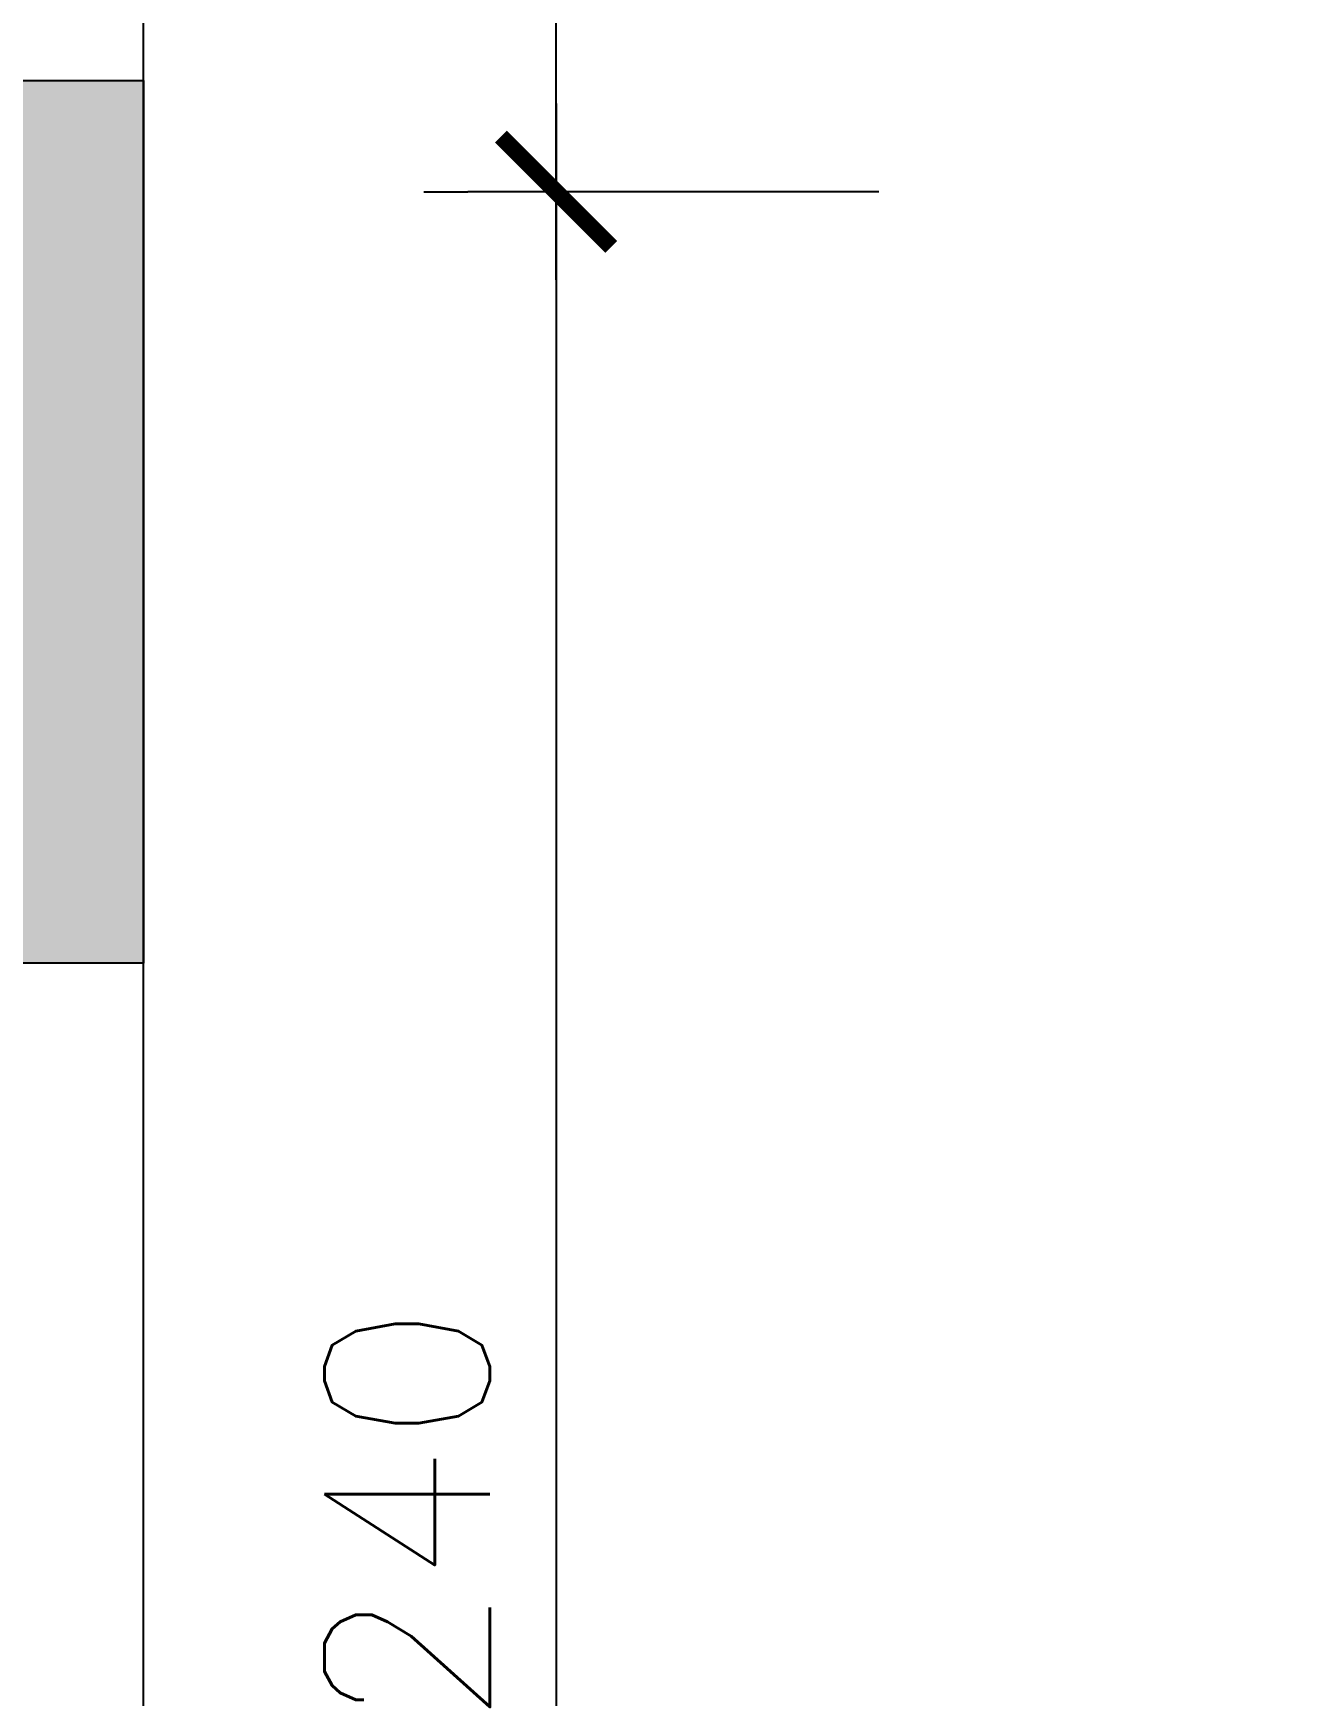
# Model space of a CAD drawing. Header units: centimetres. Extents: x -10658 to 14823, y -5448 to 3597.
# Drawn here: x -868 to -754.6, y 2098.7 to 2249.4 of the extents above; entities that cross this region are included whole.
import ezdxf
from ezdxf.xclip import XClip

# ---------------------------------------------------------------- set-up
doc = ezdxf.new("R2010")
doc.units = ezdxf.units.CM
doc.header["$LTSCALE"] = 100
doc.header["$MEASUREMENT"] = 0
doc.header["$XCLIPFRAME"] = 0
doc.header["$PDMODE"] = 35
for name, color, linetype in [('A0-01 FLOOR PLANS$0$DIM IN', 1, 'Continuous'), ('A0-01 FLOOR PLANS$0$WALL-01', 7, 'Continuous'), ('A0-01 FLOOR PLANS$0$WINDOW', 1, 'Continuous'), ('SOURROUNDING$0$KERBSTONE', 11, 'Continuous'), ('XREF GF COL$0$COLUMN', 6, 'Continuous'), ('XREF GF COL$0$COLUMN HATCH', 201, 'Continuous')]:
    doc.layers.add(name, color=color, linetype=linetype)
doc.styles.add('A0-01 FLOOR PLANS$0$22', font='romans.shx')
doc.dimstyles.new('A0-01 FLOOR PLANS$0$100', dxfattribs={"dimtxt": 15, "dimasz": 10, "dimexe": 8, "dimexo": 12, "dimgap": 6, "dimtad": 1, "dimdec": 0, "dimzin": 0, "dimdsep": 46, "dimtxsty": 'A0-01 FLOOR PLANS$0$22', "dimblk": 'A0-01 FLOOR PLANS$0$_ARCHTICK', "dimcen": 30, "dimdle": 8, "dimclrd": 1, "dimclre": 1, "dimclrt": 2, "dimadec": 0, "dimazin": 0, "dimtfac": 1, "dimtdec": 0, "dimtmove": 2, "dimatfit": 3, "dimldrblk": 'A0-01 FLOOR PLANS$0$_OBLIQUE', "dimfxl": 100, "dimtolj": 1, "dimtzin": 0, "dimarcsym": 0})

# ---------------------------------------------------------------- blocks, each defined once
blk = doc.blocks.new('SOURROUNDING')
at = {"layer": 'SOURROUNDING$0$KERBSTONE', "lineweight": 13}
h = blk.add_hatch(dxfattribs=at)
h.set_pattern_fill('AR-HBONE', color=252, scale=5, angle=90)
h.paths.add_polyline_path([(-175, 1001.39), (-180.24, 999.4), (-175, 1003.26), (-175, 1910.07), (-189.19, 1904.68), (-175, 1915.15), (-175, 1965.25), (-177.79, 1965.57), (-175, 1966.16), (-175, 2515.31), (-190.95, 2509.26), (-175, 2521.02), (-175, 2569.63), (-179.55, 2570.15), (-175, 2571.11), (-175, 2808), (-890, 2808), (-890, 3028), (-1810, 3028), (-1810, 2511.19), (-1925, 2511.19), (-1925, 1979.72), (-1810, 1979.72), (-1810, 775), (-3028, 775), (-3028, 650), (-2728, 650), (-2448, 650), (-2428, 650), (-1382.07, 650), (-1382.07, 25), (-1257.59, 25), (-1257.07, 25), (-857.07, 25), (-732.07, 25), (-732.07, 668), (-175, 668)])
h.paths.add_polyline_path([(-1685, 828), (-1685, 2129.72), (-1770, 2129.72), (-1770, 2361.19), (-1685, 2361.19), (-1685, 2748), (-1220, 2748), (-1220, 2683), (-890, 2683), (-300, 2683), (-300, 788), (-590, 788), (-590, 793), (-817, 793), (-817, 713), (-1286.12, 713), (-1287.5, 828)], flags=16)
h.paths.add_polyline_path([(-1798.23, 1621.66), (-1726.11, 1621.66), (-1726.11, 1641.16), (-1798.23, 1641.16)], flags=16)
h.paths.add_polyline_path([(-1563.97, 2964.65), (-999.2, 2964.65), (-999.2, 3018.34), (-1563.97, 3018.34)], flags=16)
blk = doc.blocks.new('XREF GF COL')
at = {"layer": 'XREF GF COL$0$COLUMN HATCH'}
blk.add_hatch(color=256, dxfattribs=at).paths.add_polyline_path([(-11269.7, 2208.07), (-11294.7, 2208.07), (-11294.7, 2128.07), (-11269.7, 2128.07)])
at = {"layer": 'XREF GF COL$0$COLUMN'}
blk.add_lwpolyline([(-11294.7, 2208.07), (-11269.7, 2208.07), (-11269.7, 2128.07), (-11294.7, 2128.07)], close=True, dxfattribs=at)
blk = doc.blocks.new('A0-01 FLOOR PLANS$0$_ARCHTICK')
at = {"color": 0, "linetype": 'ByBlock', "const_width": 0.15}
blk.add_lwpolyline([(-0.5, -0.5), (0.5, 0.5)], dxfattribs=at)
blk = doc.blocks.new('*D374')
at = {"layer": 'A0-01 FLOOR PLANS$0$DIM IN', "color": 1, "lineweight": -2, "transparency": 16777216}
for p, q in [((-960, 2234.41), (-960, 2230.56)), ((-840, 2184.41), (-840, 2230.56)), ((-832, 2222.56), (-968, 2222.56))]:
    blk.add_line(p, q, dxfattribs=at)
at = {"layer": 'Defpoints', "color": 0, "transparency": 16777216}
for p in [(-960, 2222.56), (-960, 2222.41), (-840, 2172.41)]:
    blk.add_point(p, dxfattribs=at)
at = {"layer": 'A0-01 FLOOR PLANS$0$DIM IN', "color": 1, "lineweight": -2, "transparency": 16777216, "xscale": 10, "yscale": 10, "zscale": 10, "rotation": 180}
blk.add_blockref('A0-01 FLOOR PLANS$0$_ARCHTICK', (-960, 2222.56), dxfattribs=at)
at = {"layer": 'A0-01 FLOOR PLANS$0$DIM IN', "color": 1, "lineweight": -2, "transparency": 16777216, "xscale": 10, "yscale": 10, "zscale": 10}
blk.add_blockref('A0-01 FLOOR PLANS$0$_ARCHTICK', (-840, 2222.56), dxfattribs=at)
at = {"layer": 'A0-01 FLOOR PLANS$0$DIM IN', "color": 2, "transparency": 16777216, "insert": (-900, 2236.06), "char_height": 15, "attachment_point": 5, "style": 'A0-01 FLOOR PLANS$0$22'}
blk.add_mtext('\\A1;120', dxfattribs=at)
blk = doc.blocks.new('A0-01 FLOOR PLANS$0$_OBLIQUE')
at = {"color": 0, "linetype": 'ByBlock'}
blk.add_line((-0.5, -0.5), (0.5, 0.5), dxfattribs=at)
blk = doc.blocks.new('*D422')
at = {"layer": 'A0-01 FLOOR PLANS$0$DIM IN', "color": 1, "lineweight": -2, "transparency": 16777216}
for p, q in [((-922.61, 2206), (-922.61, 1950)), ((-893.36, 2198), (-930.61, 2198)), ((-893.36, 1958), (-930.61, 1958))]:
    blk.add_line(p, q, dxfattribs=at)
at = {"layer": 'Defpoints', "color": 0, "transparency": 16777216}
for p in [(-881.36, 2198), (-922.61, 1958), (-881.36, 1958)]:
    blk.add_point(p, dxfattribs=at)
at = {"layer": 'A0-01 FLOOR PLANS$0$DIM IN', "color": 1, "lineweight": -2, "transparency": 16777216, "xscale": 10, "yscale": 10, "zscale": 10}
for p, rotation in [((-922.61, 2198), 90), ((-922.61, 1958), 270)]:
    blk.add_blockref('A0-01 FLOOR PLANS$0$_ARCHTICK', p, dxfattribs=dict(at, rotation=rotation))
at = {"layer": 'A0-01 FLOOR PLANS$0$DIM IN', "color": 2, "transparency": 16777216, "insert": (-936.11, 2078), "char_height": 15, "attachment_point": 5, "rotation": 90, "style": 'A0-01 FLOOR PLANS$0$22'}
blk.add_mtext('\\A1;240', dxfattribs=at)
blk = doc.blocks.new('*D430')
at = {"layer": 'A0-01 FLOOR PLANS$0$DIM IN', "color": 1, "lineweight": -2, "transparency": 16777216}
for p, q in [((-922.61, 2190), (-922.61, 2626)), ((-934.61, 2618), (-930.61, 2618)), ((-934.61, 2198), (-930.61, 2198))]:
    blk.add_line(p, q, dxfattribs=at)
at = {"layer": 'Defpoints', "color": 0, "transparency": 16777216}
for p in [(-922.61, 2618), (-922.61, 2618), (-922.61, 2198)]:
    blk.add_point(p, dxfattribs=at)
at = {"layer": 'A0-01 FLOOR PLANS$0$DIM IN', "color": 1, "lineweight": -2, "transparency": 16777216, "xscale": 10, "yscale": 10, "zscale": 10}
for p, rotation in [((-922.61, 2618), 90), ((-922.61, 2198), 270)]:
    blk.add_blockref('A0-01 FLOOR PLANS$0$_ARCHTICK', p, dxfattribs=dict(at, rotation=rotation))
at = {"layer": 'A0-01 FLOOR PLANS$0$DIM IN', "color": 2, "transparency": 16777216, "insert": (-936.11, 2408), "char_height": 15, "attachment_point": 5, "rotation": 90, "style": 'A0-01 FLOOR PLANS$0$22'}
blk.add_mtext('\\A1;420', dxfattribs=at)
blk = doc.blocks.new('A0-01 FLOOR PLANS')
at = {"layer": 'A0-01 FLOOR PLANS$0$WALL-01'}
blk.add_line((-960, 1958), (-960, 2618), dxfattribs=at)
at = {"layer": 'A0-01 FLOOR PLANS$0$WINDOW'}
blk.add_blockref('XREF GF COL', (10309.7, 0), dxfattribs=at)
at = {"layer": 'A0-01 FLOOR PLANS$0$DIM IN'}
for base, p1, p2, picture, middle in [((-922.61, 2618), (-922.61, 2198), (-922.61, 2618), '*D430', (-936.11, 2408)), ((-922.61, 1958), (-881.36, 2198), (-881.36, 1958), '*D422', (-936.11, 2078))]:
    dim = blk.add_linear_dim(base=base, p1=p1, p2=p2, angle=90, dimstyle='A0-01 FLOOR PLANS$0$100', override={"dimfxl": 0.075}, dxfattribs=at)
    dim.commit()
    dim.dimension.update_dxf_attribs({"geometry": picture, "text_midpoint": middle})
dim = blk.add_linear_dim(base=(-960, 2222.56), p1=(-840, 2172.41), p2=(-960, 2222.41), dimstyle='A0-01 FLOOR PLANS$0$100', override={"dimfxl": 0.075}, dxfattribs=at)
dim.commit()
dim.dimension.update_dxf_attribs({"geometry": '*D374', "text_midpoint": (-900, 2236.06)})

msp = doc.modelspace()

# ---------------------------------------------------------------- block references
msp.add_blockref('SOURROUNDING', (0, 0))
ref = msp.add_blockref('A0-01 FLOOR PLANS', (102, 37))
XClip(ref).set_block_clipping_path([(-400, 2648), (-994, 2648), (-994, 2645), (-1320, 2645), (-1320, 2713), (-1789, 2713), (-1789, 789), (-994, 789), (-994, 754), (-694, 754), (-694, 749), (-400, 749)])

doc.saveas('drawing.dxf')
